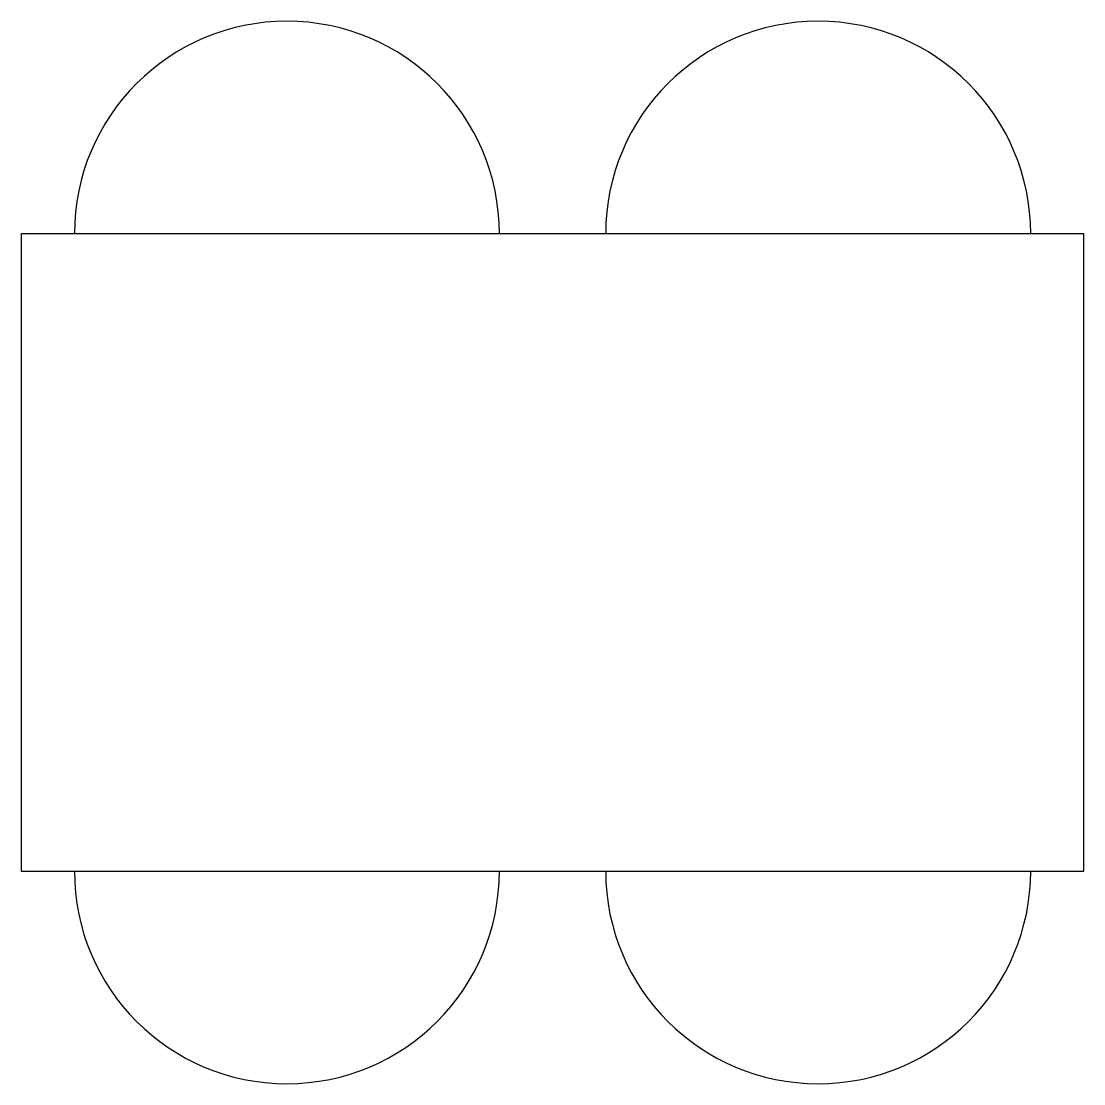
# Model space of a CAD drawing. Extents: x 3.76 to 4.76, y 4.44 to 5.44.
import ezdxf

# ---------------------------------------------------------------- set-up
doc = ezdxf.new("R2010")
doc.units = 0
doc.layers.get('0').update_dxf_attribs({"linetype": 'CONTINUOUS'})

msp = doc.modelspace()

# ---------------------------------------------------------------- linework, layer by layer
at = {"color": 0}
msp.add_lwpolyline([(3.7579, 4.6399), (4.7579, 4.6399), (4.7579, 5.2399), (3.7579, 5.2399)], close=True, dxfattribs=at)
for centre, start, end in [((4.0079, 5.2399), 0, 180), ((4.5079, 5.2399), 0, 180), ((4.0079, 4.6399), 180, 0), ((4.5079, 4.6399), 180, 0)]:
    msp.add_arc(centre, 0.2, start, end, dxfattribs=at)

doc.saveas('drawing.dxf')
